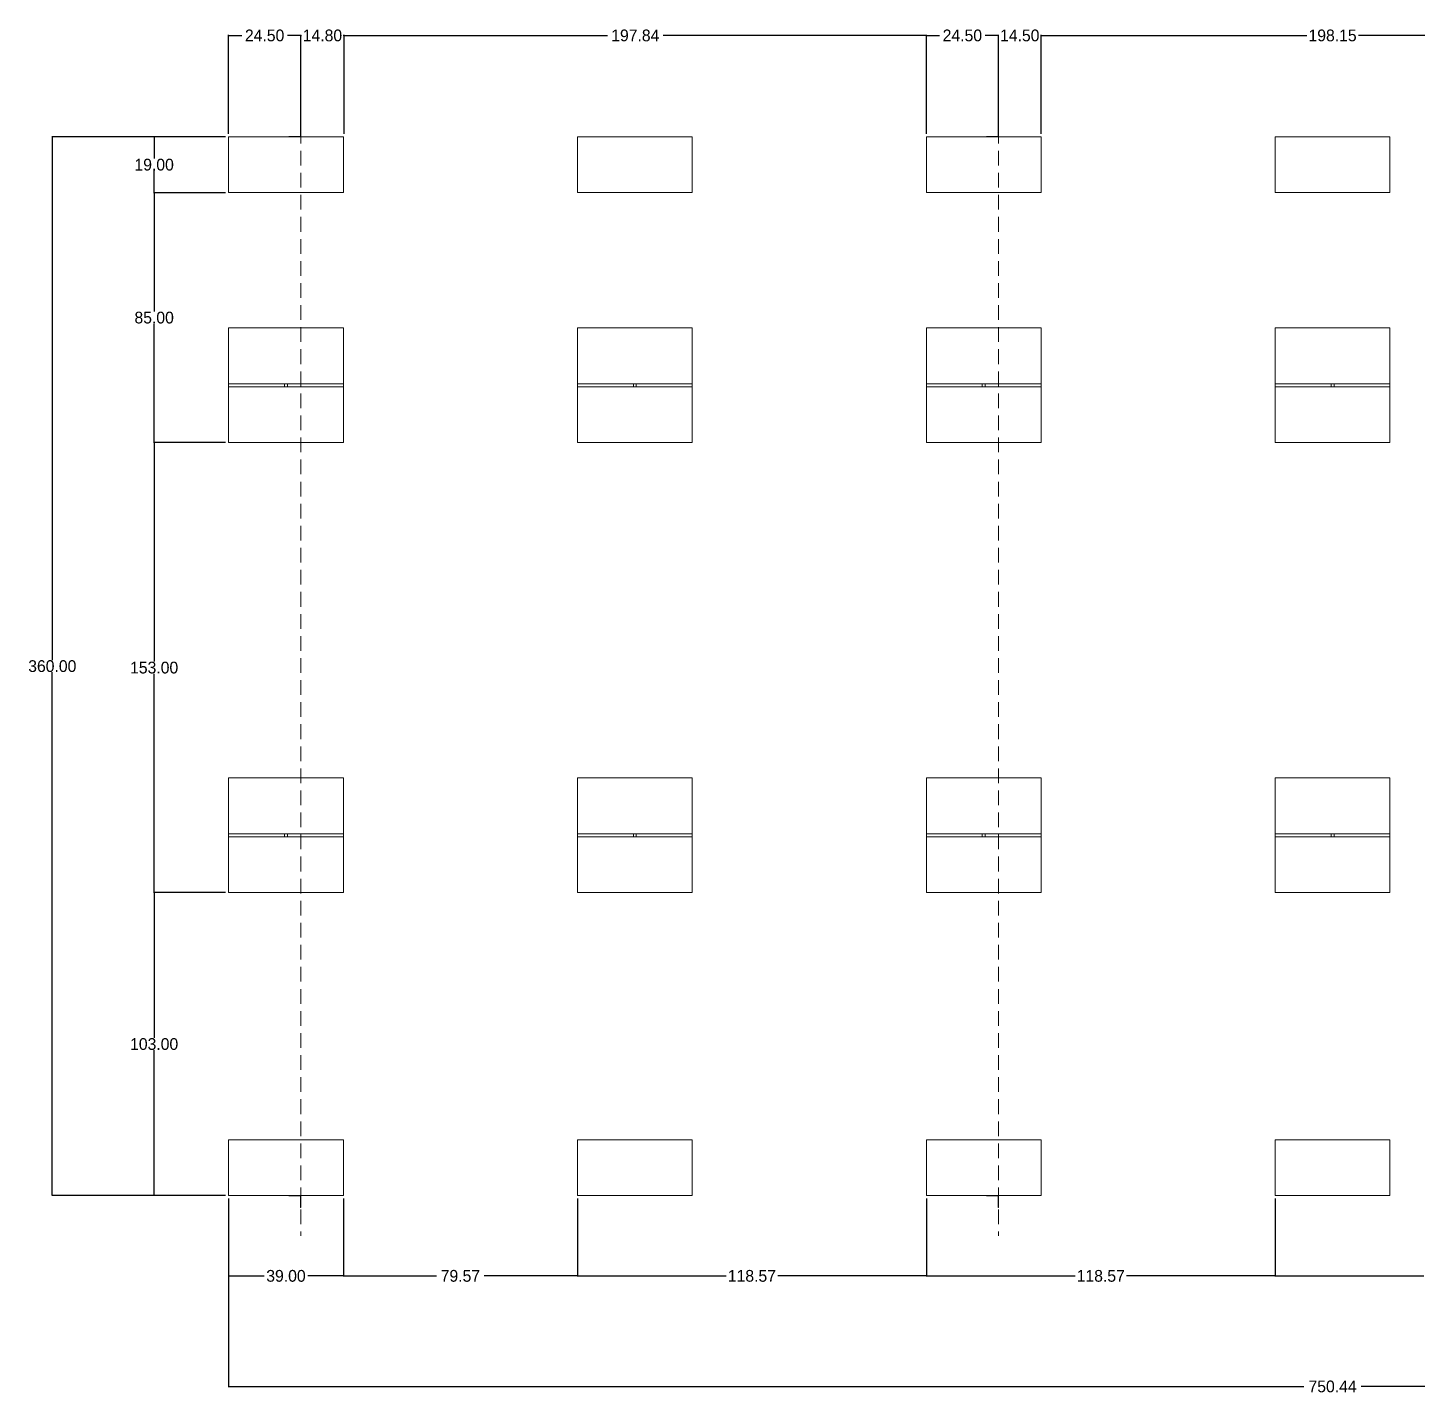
# Model space of a CAD drawing. Header units: inches. Extents: x -450 to 477, y -271 to 194.
# Drawn here: x -450 to 22.2, y -270.9 to 193.7 of the extents above; entities that cross this region are included whole.
import ezdxf

# ---------------------------------------------------------------- set-up
doc = ezdxf.new("R2010")
doc.units = ezdxf.units.IN
doc.header["$MEASUREMENT"] = 0
doc.linetypes.add('DASHED2', pattern=[0.375, 0.25, -0.125])
doc.layers.get('0').update_dxf_attribs({"lineweight": 0})
doc.dimstyles.get("Standard").update_dxf_attribs({"dimtxt": 4, "dimasz": 0.18, "dimexe": 0.18, "dimexo": 1, "dimgap": 0.09, "dimtad": 0, "dimtih": 1, "dimtoh": 1, "dimzin": 0, "dimdsep": 46, "dimtxsty": 'Standard', "dimcen": 0.09, "dimadec": 0, "dimazin": 0, "dimtfac": 1, "dimtofl": 0, "dimtmove": 0, "dimatfit": 3, "dimfxl": 1, "dimtolj": 1, "dimtzin": 0, "dimarcsym": 0})

# ---------------------------------------------------------------- blocks, each defined once
blk = doc.blocks.new('*D1')
at = {"color": 0, "lineweight": -2, "transparency": 16777216}
for p, q in [((-382.75, -100.37), (-407.23, -100.37)), ((-407.05, -100.55), (-407.05, -149.78)), ((-407.05, -203.19), (-407.05, -153.96)), ((-382.75, -203.37), (-407.23, -203.37))]:
    blk.add_line(p, q, dxfattribs=at)
at = {"color": 0, "transparency": 16777216}
for points in [[(-407.08, -100.55), (-407.02, -100.55), (-407.05, -100.37)], [(-407.08, -203.19), (-407.02, -203.19), (-407.05, -203.37)]]:
    blk.add_solid(points, dxfattribs=at)
at = {"layer": 'Defpoints', "color": 0, "transparency": 16777216}
for p in [(-407.05, -100.37), (-381.75, -100.37), (-381.75, -203.37)]:
    blk.add_point(p, dxfattribs=at)
at = {"color": 0, "transparency": 16777216, "insert": (-407.05, -151.87), "char_height": 4, "attachment_point": 5}
blk.add_mtext('\\A1;103.00', dxfattribs=at)
blk = doc.blocks.new('*D2')
at = {"color": 0, "lineweight": -2, "transparency": 16777216}
for p, q in [((-382.75, 52.63), (-407.23, 52.63)), ((-407.05, 52.45), (-407.05, -21.78)), ((-407.05, -100.19), (-407.05, -25.96)), ((-382.75, -100.37), (-407.23, -100.37))]:
    blk.add_line(p, q, dxfattribs=at)
at = {"color": 0, "transparency": 16777216}
for points in [[(-407.08, 52.45), (-407.02, 52.45), (-407.05, 52.63)], [(-407.08, -100.19), (-407.02, -100.19), (-407.05, -100.37)]]:
    blk.add_solid(points, dxfattribs=at)
at = {"layer": 'Defpoints', "color": 0, "transparency": 16777216}
for p in [(-407.05, 52.63), (-381.75, 52.63), (-381.75, -100.37)]:
    blk.add_point(p, dxfattribs=at)
at = {"color": 0, "transparency": 16777216, "insert": (-407.05, -23.87), "char_height": 4, "attachment_point": 5}
blk.add_mtext('\\A1;153.00', dxfattribs=at)
blk = doc.blocks.new('*D3')
at = {"color": 0, "lineweight": -2, "transparency": 16777216}
for p, q in [((-382.75, 137.63), (-407.23, 137.63)), ((-407.05, 137.45), (-407.05, 97.22)), ((-407.05, 52.81), (-407.05, 93.04)), ((-382.75, 52.63), (-407.23, 52.63))]:
    blk.add_line(p, q, dxfattribs=at)
at = {"color": 0, "transparency": 16777216}
for points in [[(-407.08, 137.45), (-407.02, 137.45), (-407.05, 137.63)], [(-407.08, 52.81), (-407.02, 52.81), (-407.05, 52.63)]]:
    blk.add_solid(points, dxfattribs=at)
at = {"layer": 'Defpoints', "color": 0, "transparency": 16777216}
for p in [(-407.05, 137.63), (-381.75, 137.63), (-381.75, 52.63)]:
    blk.add_point(p, dxfattribs=at)
at = {"color": 0, "transparency": 16777216, "insert": (-407.05, 95.13), "char_height": 4, "attachment_point": 5}
blk.add_mtext('\\A1;85.00', dxfattribs=at)
blk = doc.blocks.new('*D4')
at = {"color": 0, "lineweight": -2, "transparency": 16777216}
for p, q in [((-382.75, 156.63), (-441.85, 156.63)), ((-441.67, 156.45), (-441.67, -21.28)), ((-441.67, -203.19), (-441.67, -25.46)), ((-382.75, -203.37), (-441.85, -203.37))]:
    blk.add_line(p, q, dxfattribs=at)
at = {"color": 0, "transparency": 16777216}
for points in [[(-441.7, 156.45), (-441.64, 156.45), (-441.67, 156.63)], [(-441.7, -203.19), (-441.64, -203.19), (-441.67, -203.37)]]:
    blk.add_solid(points, dxfattribs=at)
at = {"layer": 'Defpoints', "color": 0, "transparency": 16777216}
for p in [(-441.67, 156.63), (-381.75, 156.63), (-381.75, -203.37)]:
    blk.add_point(p, dxfattribs=at)
at = {"color": 0, "transparency": 16777216, "insert": (-441.67, -23.37), "char_height": 4, "attachment_point": 5}
blk.add_mtext('\\A1;360.00', dxfattribs=at)
blk = doc.blocks.new('*D5')
at = {"color": 0, "lineweight": -2, "transparency": 16777216}
for p, q in [((-382.75, 156.63), (-407.23, 156.63)), ((-407.05, 156.45), (-407.05, 149.22)), ((-407.05, 137.81), (-407.05, 145.04)), ((-382.75, 137.63), (-407.23, 137.63))]:
    blk.add_line(p, q, dxfattribs=at)
at = {"color": 0, "transparency": 16777216}
for points in [[(-407.08, 156.45), (-407.02, 156.45), (-407.05, 156.63)], [(-407.08, 137.81), (-407.02, 137.81), (-407.05, 137.63)]]:
    blk.add_solid(points, dxfattribs=at)
at = {"layer": 'Defpoints', "color": 0, "transparency": 16777216}
for p in [(-407.05, 156.63), (-381.75, 156.63), (-381.75, 137.63)]:
    blk.add_point(p, dxfattribs=at)
at = {"color": 0, "transparency": 16777216, "insert": (-407.05, 147.13), "char_height": 4, "attachment_point": 5}
blk.add_mtext('\\A1;19.00', dxfattribs=at)
blk = doc.blocks.new('*D6')
at = {"color": 0, "lineweight": -2, "transparency": 16777216}
for p, q in [((-342.75, -204.37), (-342.75, -230.87)), ((-263.17, -204.37), (-263.17, -230.87)), ((-342.57, -230.69), (-311.05, -230.69)), ((-263.35, -230.69), (-294.87, -230.69))]:
    blk.add_line(p, q, dxfattribs=at)
at = {"color": 0, "transparency": 16777216}
for points in [[(-342.57, -230.66), (-342.57, -230.72), (-342.75, -230.69)], [(-263.35, -230.66), (-263.35, -230.72), (-263.17, -230.69)]]:
    blk.add_solid(points, dxfattribs=at)
at = {"layer": 'Defpoints', "color": 0, "transparency": 16777216}
for p in [(-342.75, -203.37), (-263.17, -203.37), (-263.17, -230.69)]:
    blk.add_point(p, dxfattribs=at)
at = {"color": 0, "transparency": 16777216, "insert": (-302.96, -230.69), "char_height": 4, "attachment_point": 5}
blk.add_mtext('\\A1;79.57', dxfattribs=at)
blk = doc.blocks.new('*D7')
at = {"color": 0, "lineweight": -2, "transparency": 16777216}
for p, q in [((-263.17, -204.37), (-263.17, -230.87)), ((-144.6, -204.37), (-144.6, -230.87)), ((-262.99, -230.69), (-212.64, -230.69)), ((-144.78, -230.69), (-195.13, -230.69))]:
    blk.add_line(p, q, dxfattribs=at)
at = {"color": 0, "transparency": 16777216}
for points in [[(-262.99, -230.66), (-262.99, -230.72), (-263.17, -230.69)], [(-144.78, -230.66), (-144.78, -230.72), (-144.6, -230.69)]]:
    blk.add_solid(points, dxfattribs=at)
at = {"layer": 'Defpoints', "color": 0, "transparency": 16777216}
for p in [(-263.17, -203.37), (-144.6, -203.37), (-144.6, -230.69)]:
    blk.add_point(p, dxfattribs=at)
at = {"color": 0, "transparency": 16777216, "insert": (-203.89, -230.69), "char_height": 4, "attachment_point": 5}
blk.add_mtext('\\A1;118.57', dxfattribs=at)
blk = doc.blocks.new('*D8')
at = {"color": 0, "lineweight": -2, "transparency": 16777216}
for p, q in [((-144.6, -204.37), (-144.6, -230.87)), ((-26.03, -204.37), (-26.03, -230.87)), ((-144.42, -230.69), (-94.07, -230.69)), ((-26.21, -230.69), (-76.56, -230.69))]:
    blk.add_line(p, q, dxfattribs=at)
at = {"color": 0, "transparency": 16777216}
for points in [[(-144.42, -230.66), (-144.42, -230.72), (-144.6, -230.69)], [(-26.21, -230.66), (-26.21, -230.72), (-26.03, -230.69)]]:
    blk.add_solid(points, dxfattribs=at)
at = {"layer": 'Defpoints', "color": 0, "transparency": 16777216}
for p in [(-144.6, -203.37), (-26.03, -203.37), (-26.03, -230.69)]:
    blk.add_point(p, dxfattribs=at)
at = {"color": 0, "transparency": 16777216, "insert": (-85.32, -230.69), "char_height": 4, "attachment_point": 5}
blk.add_mtext('\\A1;118.57', dxfattribs=at)
blk = doc.blocks.new('*D9')
at = {"color": 0, "lineweight": -2, "transparency": 16777216}
for p, q in [((-26.03, -204.37), (-26.03, -230.87)), ((92.54, -204.37), (92.54, -230.87)), ((-25.85, -230.69), (24.5, -230.69)), ((92.36, -230.69), (42.01, -230.69))]:
    blk.add_line(p, q, dxfattribs=at)
at = {"color": 0, "transparency": 16777216}
for points in [[(-25.85, -230.66), (-25.85, -230.72), (-26.03, -230.69)], [(92.36, -230.66), (92.36, -230.72), (92.54, -230.69)]]:
    blk.add_solid(points, dxfattribs=at)
at = {"layer": 'Defpoints', "color": 0, "transparency": 16777216}
for p in [(-26.03, -203.37), (92.54, -203.37), (92.54, -230.69)]:
    blk.add_point(p, dxfattribs=at)
at = {"color": 0, "transparency": 16777216, "insert": (33.26, -230.69), "char_height": 4, "attachment_point": 5}
blk.add_mtext('\\A1;118.57', dxfattribs=at)
blk = doc.blocks.new('*D13')
at = {"color": 0, "lineweight": -2, "transparency": 16777216}
for p, q in [((-381.75, -204.37), (-381.75, -230.87)), ((-342.75, -204.37), (-342.75, -230.87)), ((-381.57, -230.69), (-369.67, -230.69)), ((-342.93, -230.69), (-354.82, -230.69))]:
    blk.add_line(p, q, dxfattribs=at)
at = {"color": 0, "transparency": 16777216}
for points in [[(-381.57, -230.66), (-381.57, -230.72), (-381.75, -230.69)], [(-342.93, -230.66), (-342.93, -230.72), (-342.75, -230.69)]]:
    blk.add_solid(points, dxfattribs=at)
at = {"layer": 'Defpoints', "color": 0, "transparency": 16777216}
for p in [(-381.75, -203.37), (-342.75, -203.37), (-342.75, -230.69)]:
    blk.add_point(p, dxfattribs=at)
at = {"color": 0, "transparency": 16777216, "insert": (-362.25, -230.69), "char_height": 4, "attachment_point": 5}
blk.add_mtext('\\A1;39.00', dxfattribs=at)
blk = doc.blocks.new('*D14')
at = {"color": 0, "lineweight": -2, "transparency": 16777216}
for p, q in [((-381.75, -204.37), (-381.75, -268.46)), ((368.69, -204.37), (368.69, -268.46)), ((-381.57, -268.28), (-16.29, -268.28)), ((368.51, -268.28), (3.23, -268.28))]:
    blk.add_line(p, q, dxfattribs=at)
at = {"color": 0, "transparency": 16777216}
for points in [[(-381.57, -268.25), (-381.57, -268.31), (-381.75, -268.28)], [(368.51, -268.25), (368.51, -268.31), (368.69, -268.28)]]:
    blk.add_solid(points, dxfattribs=at)
at = {"layer": 'Defpoints', "color": 0, "transparency": 16777216}
for p in [(-381.75, -203.37), (368.69, -203.37), (368.69, -268.28)]:
    blk.add_point(p, dxfattribs=at)
at = {"color": 0, "transparency": 16777216, "insert": (-6.53, -268.28), "char_height": 4, "attachment_point": 5}
blk.add_mtext('\\A1;750.44', dxfattribs=at)
blk = doc.blocks.new('*D27')
at = {"color": 0, "lineweight": -2, "transparency": 16777216}
for p, q in [((-381.75, 157.63), (-381.75, 191.25)), ((-381.57, 191.07), (-377.25, 191.07)), ((-357.43, 191.07), (-361.74, 191.07)), ((-357.25, 157.63), (-357.25, 191.25))]:
    blk.add_line(p, q, dxfattribs=at)
at = {"color": 0, "transparency": 16777216}
for points in [[(-381.57, 191.1), (-381.57, 191.04), (-381.75, 191.07)], [(-357.43, 191.1), (-357.43, 191.04), (-357.25, 191.07)]]:
    blk.add_solid(points, dxfattribs=at)
at = {"layer": 'Defpoints', "color": 0, "transparency": 16777216}
for p in [(-357.25, 191.07), (-381.75, 156.63), (-357.25, 156.63)]:
    blk.add_point(p, dxfattribs=at)
at = {"color": 0, "transparency": 16777216, "insert": (-369.5, 191.07), "char_height": 4, "attachment_point": 5}
blk.add_mtext('\\A1;24.50', dxfattribs=at)
blk = doc.blocks.new('*D28')
at = {"color": 0, "lineweight": -2, "transparency": 16777216}
for p, q in [((-357.25, 157.63), (-357.25, 191.25)), ((-357.07, 191.07), (-356.94, 191.07)), ((-342.63, 191.07), (-342.76, 191.07)), ((-342.45, 157.63), (-342.45, 191.25))]:
    blk.add_line(p, q, dxfattribs=at)
at = {"color": 0, "transparency": 16777216}
for points in [[(-357.07, 191.1), (-357.07, 191.04), (-357.25, 191.07)], [(-342.63, 191.1), (-342.63, 191.04), (-342.45, 191.07)]]:
    blk.add_solid(points, dxfattribs=at)
at = {"layer": 'Defpoints', "color": 0, "transparency": 16777216}
for p in [(-342.45, 191.07), (-357.25, 156.63), (-342.45, 156.63)]:
    blk.add_point(p, dxfattribs=at)
at = {"color": 0, "transparency": 16777216, "insert": (-349.85, 191.07), "char_height": 4, "attachment_point": 5}
blk.add_mtext('\\A1;14.80', dxfattribs=at)
blk = doc.blocks.new('*D29')
at = {"color": 0, "lineweight": -2, "transparency": 16777216}
for p, q in [((-342.45, 157.63), (-342.45, 191.25)), ((-342.27, 191.07), (-252.95, 191.07)), ((-144.78, 191.07), (-234.1, 191.07)), ((-144.6, 157.63), (-144.6, 191.25))]:
    blk.add_line(p, q, dxfattribs=at)
at = {"color": 0, "transparency": 16777216}
for points in [[(-342.27, 191.1), (-342.27, 191.04), (-342.45, 191.07)], [(-144.78, 191.1), (-144.78, 191.04), (-144.6, 191.07)]]:
    blk.add_solid(points, dxfattribs=at)
at = {"layer": 'Defpoints', "color": 0, "transparency": 16777216}
for p in [(-144.6, 191.07), (-342.45, 156.63), (-144.6, 156.63)]:
    blk.add_point(p, dxfattribs=at)
at = {"color": 0, "transparency": 16777216, "insert": (-243.52, 191.07), "char_height": 4, "attachment_point": 5}
blk.add_mtext('\\A1;197.84', dxfattribs=at)
blk = doc.blocks.new('*D30')
at = {"color": 0, "lineweight": -2, "transparency": 16777216}
for p, q in [((-144.6, 157.63), (-144.6, 191.25)), ((-144.42, 191.07), (-140.11, 191.07)), ((-120.28, 191.07), (-124.59, 191.07)), ((-120.1, 157.63), (-120.1, 191.25))]:
    blk.add_line(p, q, dxfattribs=at)
at = {"color": 0, "transparency": 16777216}
for points in [[(-144.42, 191.1), (-144.42, 191.04), (-144.6, 191.07)], [(-120.28, 191.1), (-120.28, 191.04), (-120.1, 191.07)]]:
    blk.add_solid(points, dxfattribs=at)
at = {"layer": 'Defpoints', "color": 0, "transparency": 16777216}
for p in [(-120.1, 191.07), (-144.6, 156.63), (-120.1, 156.63)]:
    blk.add_point(p, dxfattribs=at)
at = {"color": 0, "transparency": 16777216, "insert": (-132.35, 191.07), "char_height": 4, "attachment_point": 5}
blk.add_mtext('\\A1;24.50', dxfattribs=at)
blk = doc.blocks.new('*D31')
at = {"color": 0, "lineweight": -2, "transparency": 16777216}
for p, q in [((-120.28, 191.07), (-120.46, 191.07)), ((-120.1, 157.63), (-120.1, 191.25)), ((-105.6, 157.63), (-105.6, 191.25)), ((-105.42, 191.07), (-105.24, 191.07))]:
    blk.add_line(p, q, dxfattribs=at)
at = {"color": 0, "transparency": 16777216}
for points in [[(-120.28, 191.1), (-120.28, 191.04), (-120.1, 191.07)], [(-105.42, 191.1), (-105.42, 191.04), (-105.6, 191.07)]]:
    blk.add_solid(points, dxfattribs=at)
at = {"layer": 'Defpoints', "color": 0, "transparency": 16777216}
for p in [(-105.6, 191.07), (-120.1, 156.63), (-105.6, 156.63)]:
    blk.add_point(p, dxfattribs=at)
at = {"color": 0, "transparency": 16777216, "insert": (-112.85, 191.07), "char_height": 4, "attachment_point": 5}
blk.add_mtext('\\A1;14.50', dxfattribs=at)
blk = doc.blocks.new('*D32')
at = {"color": 0, "lineweight": -2, "transparency": 16777216}
for p, q in [((-105.6, 157.63), (-105.6, 191.25)), ((-105.42, 191.07), (-15.29, 191.07)), ((92.36, 191.07), (2.23, 191.07)), ((92.54, 157.63), (92.54, 191.25))]:
    blk.add_line(p, q, dxfattribs=at)
at = {"color": 0, "transparency": 16777216}
for points in [[(-105.42, 191.1), (-105.42, 191.04), (-105.6, 191.07)], [(92.36, 191.1), (92.36, 191.04), (92.54, 191.07)]]:
    blk.add_solid(points, dxfattribs=at)
at = {"layer": 'Defpoints', "color": 0, "transparency": 16777216}
for p in [(92.54, 191.07), (-105.6, 156.63), (92.54, 156.63)]:
    blk.add_point(p, dxfattribs=at)
at = {"color": 0, "transparency": 16777216, "insert": (-6.53, 191.07), "char_height": 4, "attachment_point": 5}
blk.add_mtext('\\A1;198.15', dxfattribs=at)

msp = doc.modelspace()

# ---------------------------------------------------------------- hatches: boundary and pattern name
h = msp.add_hatch(color=256)
h.dxf.hatch_style = 1
h.paths.add_polyline_path([(-357.247, 160.633), (-357.347, 160.633), (-357.347, 156.733), (-361.247, 156.733), (-361.247, 156.633), (-357.247, 156.633)])
h = msp.add_hatch(color=256)
h.dxf.hatch_style = 1
h.paths.add_polyline_path([(-120.101, 160.633), (-120.201, 160.633), (-120.201, 156.733), (-124.101, 156.733), (-124.101, 156.633), (-120.101, 156.633)])
h = msp.add_hatch(color=256)
h.dxf.hatch_style = 1
h.paths.add_polyline_path([(-357.247, -203.367), (-361.247, -203.367), (-361.247, -203.467), (-357.347, -203.467), (-357.347, -207.367), (-357.247, -207.367)])
h = msp.add_hatch(color=256)
h.dxf.hatch_style = 1
h.paths.add_polyline_path([(-120.101, -203.367), (-124.101, -203.367), (-124.101, -203.467), (-120.201, -203.467), (-120.201, -207.367), (-120.101, -207.367)])

# ---------------------------------------------------------------- linework, layer by layer
at = {"linetype": 'DASHED2', "ltscale": 20}
for p, q in [((-357.247, 181.866), (-357.247, -217.106)), ((-120.101, 181.866), (-120.101, -217.106))]:
    msp.add_line(p, q, dxfattribs=at)
for p, q in [((-357.347, 156.733), (-357.347, 160.633)), ((-357.347, 160.633), (-357.247, 160.633)), ((-357.247, 156.633), (-357.247, 160.633)), ((-120.201, 156.733), (-120.201, 160.633)), ((-120.201, 160.633), (-120.101, 160.633)), ((-120.101, 156.633), (-120.101, 160.633)), ((-381.747, 156.633), (-381.747, 137.633)), ((-381.747, 156.633), (-361.247, 156.633)), ((-361.247, 156.633), (-361.247, 156.733)), ((-361.247, 156.733), (-357.347, 156.733)), ((-361.247, 156.633), (-357.247, 156.633)), ((-357.247, 156.633), (-342.747, 156.633)), ((-342.747, 156.633), (-342.747, 137.633)), ((-263.174, 156.633), (-263.174, 137.633)), ((-263.174, 156.633), (-224.174, 156.633)), ((-224.174, 156.633), (-224.174, 137.633)), ((-144.601, 156.633), (-144.601, 137.633)), ((-144.601, 156.633), (-124.101, 156.633)), ((-124.101, 156.633), (-124.101, 156.733)), ((-124.101, 156.733), (-120.201, 156.733)), ((-124.101, 156.633), (-120.101, 156.633)), ((-120.101, 156.633), (-105.601, 156.633)), ((-105.601, 156.633), (-105.601, 137.633)), ((-26.029, 156.633), (-26.029, 137.633)), ((-26.029, 156.633), (12.971, 156.633)), ((12.971, 156.633), (12.971, 137.633)), ((-381.747, 137.633), (-342.747, 137.633)), ((-263.174, 137.633), (-224.174, 137.633)), ((-144.601, 137.633), (-105.601, 137.633)), ((-26.029, 137.633), (12.971, 137.633)), ((-381.747, 91.633), (-342.747, 91.633)), ((-381.747, 72.633), (-381.747, 91.633)), ((-342.747, 72.633), (-342.747, 91.633)), ((-263.174, 91.633), (-224.174, 91.633)), ((-263.174, 72.633), (-263.174, 91.633)), ((-224.174, 72.633), (-224.174, 91.633)), ((-144.601, 91.633), (-105.601, 91.633)), ((-144.601, 72.633), (-144.601, 91.633)), ((-105.601, 72.633), (-105.601, 91.633)), ((-26.029, 91.633), (12.971, 91.633)), ((-26.029, 72.633), (-26.029, 91.633)), ((12.971, 72.633), (12.971, 91.633)), ((-381.747, 71.633), (-381.747, 72.633)), ((-362.747, 72.633), (-381.747, 72.633)), ((-381.747, 71.633), (-381.747, 52.633)), ((-381.747, 71.633), (-362.747, 71.633)), ((-362.747, 72.633), (-362.747, 71.633)), ((-361.747, 72.633), (-362.747, 72.633)), ((-362.747, 71.633), (-361.747, 71.633)), ((-361.747, 72.633), (-361.747, 71.633)), ((-361.747, 72.633), (-342.747, 72.633)), ((-361.747, 71.633), (-342.747, 71.633)), ((-342.747, 72.633), (-342.747, 71.633)), ((-342.747, 71.633), (-342.747, 52.633)), ((-263.174, 71.633), (-263.174, 72.633)), ((-244.174, 72.633), (-263.174, 72.633)), ((-263.174, 71.633), (-263.174, 52.633)), ((-263.174, 71.633), (-244.174, 71.633)), ((-244.174, 72.633), (-244.174, 71.633)), ((-243.174, 72.633), (-244.174, 72.633)), ((-244.174, 71.633), (-243.174, 71.633)), ((-243.174, 72.633), (-243.174, 71.633)), ((-243.174, 72.633), (-224.174, 72.633)), ((-243.174, 71.633), (-224.174, 71.633)), ((-224.174, 72.633), (-224.174, 71.633)), ((-224.174, 71.633), (-224.174, 52.633)), ((-144.601, 71.633), (-144.601, 72.633)), ((-125.601, 72.633), (-144.601, 72.633)), ((-144.601, 71.633), (-144.601, 52.633)), ((-144.601, 71.633), (-125.601, 71.633)), ((-125.601, 72.633), (-125.601, 71.633)), ((-124.601, 72.633), (-125.601, 72.633)), ((-125.601, 71.633), (-124.601, 71.633)), ((-124.601, 72.633), (-124.601, 71.633)), ((-124.601, 72.633), (-105.601, 72.633)), ((-124.601, 71.633), (-105.601, 71.633)), ((-105.601, 72.633), (-105.601, 71.633)), ((-105.601, 71.633), (-105.601, 52.633)), ((-26.029, 71.633), (-26.029, 72.633)), ((-7.029, 72.633), (-26.029, 72.633)), ((-26.029, 71.633), (-26.029, 52.633)), ((-26.029, 71.633), (-7.029, 71.633)), ((-7.029, 72.633), (-7.029, 71.633)), ((-6.029, 72.633), (-7.029, 72.633)), ((-7.029, 71.633), (-6.029, 71.633)), ((-6.029, 72.633), (-6.029, 71.633)), ((-6.029, 72.633), (12.971, 72.633)), ((-6.029, 71.633), (12.971, 71.633)), ((12.971, 72.633), (12.971, 71.633)), ((12.971, 71.633), (12.971, 52.633)), ((-381.747, 52.633), (-342.747, 52.633)), ((-263.174, 52.633), (-224.174, 52.633)), ((-144.601, 52.633), (-105.601, 52.633)), ((-26.029, 52.633), (12.971, 52.633)), ((-381.747, -61.367), (-342.747, -61.367)), ((-381.747, -80.367), (-381.747, -61.367)), ((-342.747, -80.367), (-342.747, -61.367)), ((-263.174, -61.367), (-224.174, -61.367)), ((-263.174, -80.367), (-263.174, -61.367)), ((-224.174, -80.367), (-224.174, -61.367)), ((-144.601, -61.367), (-105.601, -61.367)), ((-144.601, -80.367), (-144.601, -61.367)), ((-105.601, -80.367), (-105.601, -61.367)), ((-26.029, -61.367), (12.971, -61.367)), ((-26.029, -80.367), (-26.029, -61.367)), ((12.971, -80.367), (12.971, -61.367)), ((-381.747, -81.367), (-381.747, -80.367)), ((-362.747, -80.367), (-381.747, -80.367)), ((-381.747, -81.367), (-381.747, -100.367)), ((-381.747, -81.367), (-362.747, -81.367)), ((-362.747, -80.367), (-362.747, -81.367)), ((-361.747, -80.367), (-362.747, -80.367)), ((-362.747, -81.367), (-361.747, -81.367)), ((-361.747, -80.367), (-361.747, -81.367)), ((-361.747, -80.367), (-342.747, -80.367)), ((-361.747, -81.367), (-342.747, -81.367)), ((-342.747, -80.367), (-342.747, -81.367)), ((-342.747, -81.367), (-342.747, -100.367)), ((-263.174, -81.367), (-263.174, -80.367)), ((-244.174, -80.367), (-263.174, -80.367)), ((-263.174, -81.367), (-263.174, -100.367)), ((-263.174, -81.367), (-244.174, -81.367)), ((-244.174, -80.367), (-244.174, -81.367)), ((-243.174, -80.367), (-244.174, -80.367)), ((-244.174, -81.367), (-243.174, -81.367)), ((-243.174, -80.367), (-243.174, -81.367)), ((-243.174, -80.367), (-224.174, -80.367)), ((-243.174, -81.367), (-224.174, -81.367)), ((-224.174, -80.367), (-224.174, -81.367)), ((-224.174, -81.367), (-224.174, -100.367)), ((-144.601, -81.367), (-144.601, -80.367)), ((-125.601, -80.367), (-144.601, -80.367)), ((-144.601, -81.367), (-144.601, -100.367)), ((-144.601, -81.367), (-125.601, -81.367)), ((-125.601, -80.367), (-125.601, -81.367)), ((-124.601, -80.367), (-125.601, -80.367)), ((-125.601, -81.367), (-124.601, -81.367)), ((-124.601, -80.367), (-124.601, -81.367)), ((-124.601, -80.367), (-105.601, -80.367)), ((-124.601, -81.367), (-105.601, -81.367)), ((-105.601, -80.367), (-105.601, -81.367)), ((-105.601, -81.367), (-105.601, -100.367)), ((-26.029, -81.367), (-26.029, -80.367)), ((-7.029, -80.367), (-26.029, -80.367)), ((-26.029, -81.367), (-26.029, -100.367)), ((-26.029, -81.367), (-7.029, -81.367)), ((-7.029, -80.367), (-7.029, -81.367)), ((-6.029, -80.367), (-7.029, -80.367)), ((-7.029, -81.367), (-6.029, -81.367)), ((-6.029, -80.367), (-6.029, -81.367)), ((-6.029, -80.367), (12.971, -80.367)), ((-6.029, -81.367), (12.971, -81.367)), ((12.971, -80.367), (12.971, -81.367)), ((12.971, -81.367), (12.971, -100.367)), ((-381.747, -100.367), (-342.747, -100.367)), ((-263.174, -100.367), (-224.174, -100.367)), ((-144.601, -100.367), (-105.601, -100.367)), ((-26.029, -100.367), (12.971, -100.367)), ((-381.747, -184.367), (-381.747, -203.367)), ((-381.747, -184.367), (-342.747, -184.367)), ((-342.747, -184.367), (-342.747, -203.367)), ((-263.174, -184.367), (-263.174, -203.367)), ((-263.174, -184.367), (-224.174, -184.367)), ((-224.174, -184.367), (-224.174, -203.367)), ((-144.601, -184.367), (-144.601, -203.367)), ((-144.601, -184.367), (-105.601, -184.367)), ((-105.601, -184.367), (-105.601, -203.367)), ((-26.029, -184.367), (-26.029, -203.367)), ((-26.029, -184.367), (12.971, -184.367)), ((12.971, -184.367), (12.971, -203.367)), ((-361.247, -203.367), (-381.747, -203.367)), ((-361.247, -203.367), (-361.247, -203.467)), ((-361.247, -203.367), (-357.247, -203.367)), ((-361.247, -203.467), (-357.347, -203.467)), ((-357.347, -203.467), (-357.347, -207.367)), ((-357.347, -207.367), (-357.247, -207.367)), ((-357.247, -203.367), (-357.247, -207.367)), ((-357.247, -203.367), (-342.747, -203.367)), ((-263.174, -203.367), (-224.174, -203.367)), ((-124.101, -203.367), (-144.601, -203.367)), ((-124.101, -203.367), (-124.101, -203.467)), ((-124.101, -203.367), (-120.101, -203.367)), ((-124.101, -203.467), (-120.201, -203.467)), ((-120.201, -203.467), (-120.201, -207.367)), ((-120.201, -207.367), (-120.101, -207.367)), ((-120.101, -203.367), (-120.101, -207.367)), ((-120.101, -203.367), (-105.601, -203.367)), ((-26.029, -203.367), (12.971, -203.367))]:
    msp.add_line(p, q)

# ---------------------------------------------------------------- dimensions: what is measured, and where the dimension line sits
for base, p1, p2, picture, middle in [((-357.247, 191.07), (-381.747, 156.633), (-357.247, 156.633), '*D27', (-369.497, 191.07)), ((-342.747, -230.688), (-381.747, -203.367), (-342.747, -203.367), '*D13', (-362.247, -230.688)), ((368.689, -268.285), (-381.747, -203.367), (368.689, -203.367), '*D14', (-6.529, -268.285)), ((-263.174, -230.688), (-342.747, -203.367), (-263.174, -203.367), '*D6', (-302.96, -230.688))]:
    dim = msp.add_linear_dim(base=base, p1=p1, p2=p2, dimstyle='Standard')
    dim.commit()
    dim.dimension.update_dxf_attribs({"geometry": picture, "text_midpoint": middle})
for base, p1, p2, picture, middle in [((-342.446, 191.07), (-357.247, 156.633), (-342.446, 156.633), '*D28', (-349.846, 191.07)), ((-144.6015, 191.0701), (-342.4464, 156.6326), (-144.6015, 156.6326), '*D29', (-243.5239, 191.0701)), ((-120.101, 191.07), (-144.601, 156.633), (-120.101, 156.633), '*D30', (-132.351, 191.07)), ((-105.601, 191.07), (-120.101, 156.633), (-105.601, 156.633), '*D31', (-112.851, 191.07)), ((92.5436, 191.0701), (-105.6015, 156.6326), (92.5436, 156.6326), '*D32', (-6.5289, 191.0701)), ((-144.601, -230.688), (-263.174, -203.367), (-144.601, -203.367), '*D7', (-203.888, -230.688)), ((-26.029, -230.688), (-144.601, -203.367), (-26.029, -203.367), '*D8', (-85.315, -230.688)), ((92.544, -230.688), (-26.029, -203.367), (92.544, -203.367), '*D9', (33.257, -230.688))]:
    dim = msp.add_linear_dim(base=base, p1=p1, p2=p2, dimstyle='Standard', override={"dimtmove": 1})
    dim.commit()
    dim.dimension.update_dxf_attribs({"geometry": picture, "text_midpoint": middle})
for base, p1, p2, picture, middle in [((-441.668, 156.633), (-381.747, -203.367), (-381.747, 156.633), '*D4', (-441.668, -23.367)), ((-407.055, 156.633), (-381.747, 137.633), (-381.747, 156.633), '*D5', (-407.055, 147.133)), ((-407.055, -100.367), (-381.747, -203.367), (-381.747, -100.367), '*D1', (-407.055, -151.867))]:
    dim = msp.add_linear_dim(base=base, p1=p1, p2=p2, angle=90, dimstyle='Standard')
    dim.commit()
    dim.dimension.update_dxf_attribs({"geometry": picture, "text_midpoint": middle})
for base, p1, p2, picture, middle in [((-407.055, 137.633), (-381.747, 52.633), (-381.747, 137.633), '*D3', (-407.055, 95.133)), ((-407.055, 52.633), (-381.747, -100.367), (-381.747, 52.633), '*D2', (-407.055, -23.867))]:
    dim = msp.add_linear_dim(base=base, p1=p1, p2=p2, angle=90, dimstyle='Standard', override={"dimtmove": 1})
    dim.commit()
    dim.dimension.update_dxf_attribs({"geometry": picture, "text_midpoint": middle})

doc.saveas('drawing.dxf')
